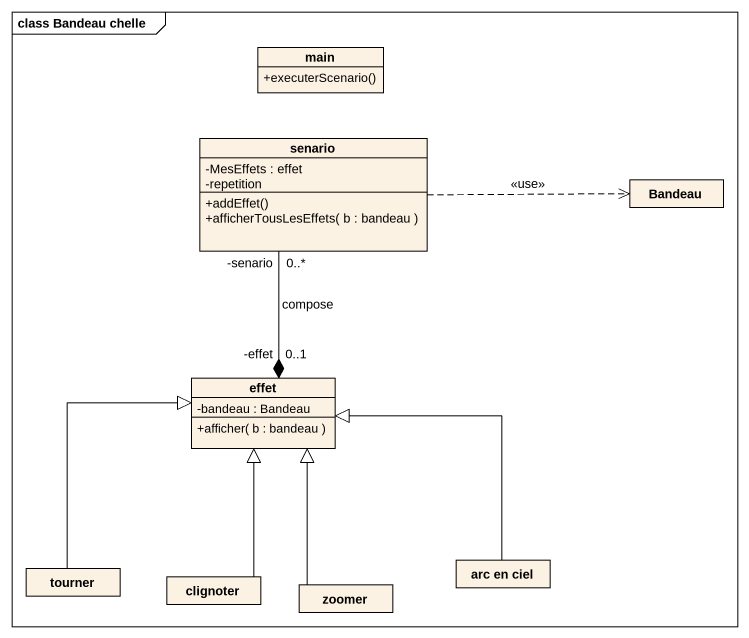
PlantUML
@startuml
mainframe class Bandeau chelle
hide circle
hide empty members
skinparam classAttributeIconSize 0
class main {
  +executerScenario()
}
class senario {
  -MesEffets : effet
  -repetition
  +addEffet()
  +afficherTousLesEffets( b : bandeau )
}
class Bandeau
class effet {
  -bandeau : Bandeau
  +afficher( b : bandeau )
}
class tourner
class clignoter
class zoomer
class "arc en ciel" as arc_en_ciel
senario .right.> Bandeau : <<use>>
effet "-effet\n0..1" *-up- "-senario\n0..*" senario : compose
tourner -up-|> effet
clignoter -up-|> effet
zoomer -up-|> effet
arc_en_ciel -up-|> effet
@enduml
